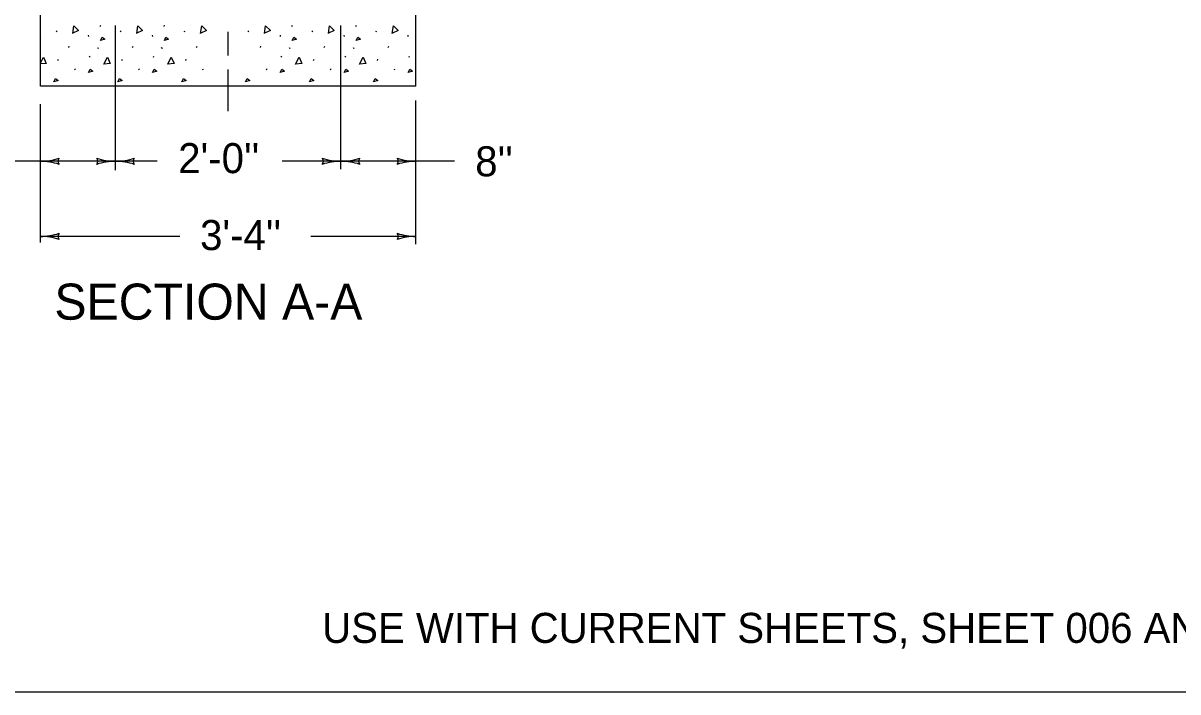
# Model space of a CAD drawing. Extents: x -0.3 to 43.7, y -2.2 to 24.5.
# Drawn here: x 16.97 to 26.58, y -2.22 to 3.34 of the extents above; entities that cross this region are included whole.
import ezdxf

# ---------------------------------------------------------------- set-up
doc = ezdxf.new("R2010")
doc.units = 0
doc.layers.add('1', color=7, linetype='Continuous')
doc.layers.add('10', color=7, linetype='Continuous')

msp = doc.modelspace()

# ---------------------------------------------------------------- linework, layer by layer
at = {"layer": '1'}
for p, q in [((17.1171, 2.8191), (17.1171, 6.4649)), ((20.2421, 2.8191), (20.2421, 6.4649)), ((17.2519, 3.2698), (17.2564, 3.2798)), ((17.6149, 3.3153), (17.6193, 3.3253)), ((17.7421, 2.1203), (17.7421, 3.324)), ((17.7836, 3.2698), (17.788, 3.2798)), ((18.1466, 3.3153), (18.1511, 3.3253)), ((18.3153, 3.2698), (18.3198, 3.2798)), ((18.6796, 3.0734), (18.6796, 3.272)), ((18.847, 3.2698), (18.8515, 3.2798)), ((19.21, 3.3153), (19.2145, 3.3253)), ((19.3788, 3.2698), (19.3832, 3.2798)), ((19.6185, 2.1277), (19.6185, 3.324)), ((19.7418, 3.3153), (19.7462, 3.3253)), ((19.9104, 3.2698), (19.9149, 3.2798)), ((17.5158, 3.2419), (17.5169, 3.232)), ((18.0475, 3.2419), (18.0487, 3.232)), ((19.111, 3.2419), (19.1121, 3.232)), ((19.6427, 3.2419), (19.6438, 3.232)), ((20.1744, 3.2419), (20.1755, 3.232)), ((17.3529, 3.141), (17.3573, 3.151)), ((17.5916, 3.141), (17.5961, 3.1344)), ((17.5961, 3.1385), (17.6004, 3.1319)), ((17.8846, 3.141), (17.8891, 3.151)), ((18.1232, 3.141), (18.1277, 3.1344)), ((18.1277, 3.1385), (18.1322, 3.1319)), ((18.4164, 3.141), (18.4207, 3.151)), ((18.948, 3.141), (18.9525, 3.151)), ((19.1867, 3.141), (19.1912, 3.1344)), ((19.1912, 3.1385), (19.1956, 3.1319)), ((19.4798, 3.141), (19.4842, 3.151)), ((19.7185, 3.141), (19.7229, 3.1344)), ((19.7229, 3.1385), (19.7273, 3.1319)), ((20.0115, 3.141), (20.016, 3.151)), ((17.263, 3.0332), (17.2674, 3.0432)), ((17.5261, 3.0588), (17.5305, 3.0688)), ((17.7947, 3.0332), (17.7992, 3.0432)), ((18.0578, 3.0588), (18.0622, 3.0688)), ((18.3265, 3.0332), (18.3308, 3.0432)), ((19.1213, 3.0588), (19.1256, 3.0688)), ((19.3899, 3.0332), (19.3943, 3.0432)), ((19.6529, 3.0588), (19.6574, 3.0688)), ((19.9216, 3.0332), (19.9261, 3.0432)), ((20.1847, 3.0588), (20.1891, 3.0688)), ((17.4018, 2.9622), (17.4062, 2.9555)), ((17.9335, 2.9622), (17.9379, 2.9555)), ((18.4652, 2.9622), (18.4696, 2.9555)), ((18.6796, 2.6107), (18.6796, 2.9568)), ((18.9969, 2.9622), (19.0014, 2.9555)), ((19.5287, 2.9622), (19.533, 2.9555)), ((20.0603, 2.9622), (20.0648, 2.9555)), ((20.2421, 2.8191), (17.1171, 2.8191)), ((20.2421, 1.5035), (20.2421, 2.6999)), ((17.1171, 1.5184), (17.1171, 2.6701)), ((17.7421, 2.1941), (16.792, 2.1941)), ((18.0889, 2.1941), (17.7421, 2.1941)), ((19.6185, 2.1941), (19.128, 2.1941)), ((20.5635, 2.1941), (19.6185, 2.1941)), ((18.2769, 1.5691), (17.1171, 1.5691)), ((20.2421, 1.5691), (19.3682, 1.5691))]:
    msp.add_line(p, q, dxfattribs=at)
msp.add_lwpolyline([(-0.3037, -2.2199), (43.6966, -2.2199), (43.6966, 24.4803), (-0.3037, 24.4803)], close=True, dxfattribs=at)
for points in [[(17.3869, 3.2583), (17.3957, 3.3218), (17.4354, 3.2807), (17.3879, 3.2586)], [(17.9187, 3.2583), (17.9274, 3.3218), (17.9672, 3.2807), (17.9197, 3.2586)], [(18.4503, 3.2583), (18.4592, 3.3218), (18.4989, 3.2807), (18.4514, 3.2586)], [(18.9821, 3.2583), (18.9908, 3.3218), (19.0306, 3.2807), (18.9831, 3.2586)], [(19.5138, 3.2583), (19.5226, 3.3218), (19.5623, 3.2807), (19.5148, 3.2586)], [(20.0455, 3.2583), (20.0543, 3.3218), (20.0941, 3.2807), (20.0466, 3.2586)], [(17.1171, 3.2128), (17.121, 3.2099), (17.1171, 3.2086)], [(17.6171, 3.1988), (17.6304, 3.2266), (17.6526, 3.2099), (17.6171, 3.1988)], [(18.1489, 3.1988), (18.1621, 3.2266), (18.1844, 3.2099), (18.1489, 3.1988)], [(19.2123, 3.1988), (19.2255, 3.2266), (19.2478, 3.2099), (19.2123, 3.1988)], [(19.744, 3.1988), (19.7573, 3.2266), (19.7795, 3.2099), (19.744, 3.1988)], [(17.1171, 3.0107), (17.1431, 3.0599), (17.1664, 3.0077), (17.1171, 3.0034)], [(17.6448, 3.0032), (17.6748, 3.0599), (17.6981, 3.0077), (17.646, 3.0032)], [(18.1766, 3.0032), (18.2066, 3.0599), (18.2298, 3.0077), (18.1777, 3.0032)], [(19.24, 3.0032), (19.27, 3.0599), (19.2932, 3.0077), (19.2412, 3.0032)], [(19.7717, 3.0032), (19.8017, 3.0599), (19.825, 3.0077), (19.7728, 3.0032)], [(17.5182, 2.9333), (17.5316, 2.961), (17.5538, 2.9444), (17.5182, 2.9333)], [(18.05, 2.9333), (18.0633, 2.961), (18.0855, 2.9444), (18.05, 2.9333)], [(19.1135, 2.9333), (19.1268, 2.961), (19.149, 2.9444), (19.1135, 2.9333)], [(19.6451, 2.9333), (19.6585, 2.961), (19.6806, 2.9444), (19.6451, 2.9333)], [(20.1769, 2.9333), (20.1902, 2.961), (20.2124, 2.9444), (20.1769, 2.9333)], [(17.2299, 2.854), (17.2432, 2.8818), (17.2654, 2.8651), (17.2299, 2.854)], [(17.7616, 2.854), (17.7749, 2.8818), (17.7971, 2.8651), (17.7616, 2.854)], [(18.2933, 2.854), (18.3067, 2.8818), (18.3289, 2.8651), (18.2933, 2.854)], [(18.825, 2.854), (18.8383, 2.8818), (18.8605, 2.8651), (18.825, 2.854)], [(19.3568, 2.854), (19.3701, 2.8818), (19.3923, 2.8651), (19.3568, 2.854)], [(19.8885, 2.854), (19.9018, 2.8818), (19.924, 2.8651), (19.8885, 2.854)]]:
    msp.add_lwpolyline(points, dxfattribs=at)
for centre, radius, start, end in [((17.1171, 2.6828), 0.4887, 270, 288.66878), ((17.303, 2.1941), 0.0391, 138.7746, 220.89129), ((17.5563, 2.1942), 0.0391, 318.7746, 40.89129), ((17.7421, 2.6828), 0.4887, 251.34716, 269.99389), ((17.7421, 2.6828), 0.4887, 270, 288.66878), ((17.928, 2.1941), 0.0391, 138.7746, 220.89129), ((19.4327, 2.1942), 0.0391, 318.7746, 40.89129), ((19.6185, 2.6828), 0.4887, 251.34716, 269.99389), ((19.6185, 2.6828), 0.4887, 270, 288.66878), ((19.8043, 2.1941), 0.0391, 138.7746, 220.89129), ((20.0563, 2.1942), 0.0391, 318.7746, 40.89129), ((20.2421, 2.6828), 0.4887, 251.34716, 269.99389), ((17.1171, 2.6828), 0.4887, 269.98778, 270), ((17.1171, 1.7055), 0.4887, 71.34716, 89.99389), ((17.7421, 1.7055), 0.4887, 90, 108.66878), ((17.7421, 2.6828), 0.4887, 269.98778, 270), ((17.7421, 1.7055), 0.4887, 89.98778, 90), ((17.7421, 1.7055), 0.4887, 71.34716, 89.99389), ((19.6185, 1.7055), 0.4887, 90, 108.66878), ((19.6185, 2.6828), 0.4887, 269.98778, 270), ((19.6185, 1.7055), 0.4887, 71.34716, 89.99389), ((19.6185, 1.7055), 0.4887, 89.98778, 90), ((20.2421, 1.7055), 0.4887, 90, 108.66878), ((20.2421, 1.7055), 0.4887, 89.98778, 90), ((17.1171, 2.0578), 0.4887, 269.98778, 270), ((17.1171, 2.0578), 0.4887, 270, 288.66878), ((17.1171, 1.0805), 0.4887, 71.34716, 89.99389), ((17.303, 1.5691), 0.0391, 138.7746, 220.89129), ((20.0563, 1.5692), 0.0391, 318.7746, 40.89129), ((20.2421, 1.0805), 0.4887, 90, 108.66878), ((20.2421, 2.0578), 0.4887, 251.34716, 269.99389), ((20.2421, 1.0805), 0.4887, 89.98778, 90)]:
    msp.add_arc(centre, radius, start, end, dxfattribs=at)

# ---------------------------------------------------------------- texts
for s, height, p in [("2'-0''", 0.25, (18.264, 2.0952)), ("8''", 0.25, (20.7353, 2.0689)), ("3'-4''", 0.25, (18.4458, 1.4553)), ('SECTION A-A', 0.3, (17.2335, 0.8764))]:
    msp.add_text(s, height=height, dxfattribs=at).set_placement(p)
at = {"layer": '10'}
msp.add_text('USE WITH CURRENT SHEETS, SHEET 006 AND SHEET 010.', height=0.25, dxfattribs=at).set_placement((19.4615, -1.8124))

doc.saveas('drawing.dxf')
